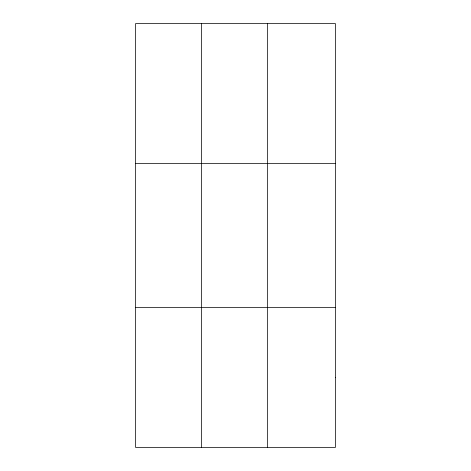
<?xml version="1.0" encoding="UTF-8"?>
<svg xmlns="http://www.w3.org/2000/svg" width="471" height="471" viewBox="0 0 471 471"><rect width="100%" height="100%" fill="white"/><g stroke="black" fill="none" stroke-linecap="round" stroke-linejoin="round"><path stroke-width="0.71" d="M201.535 447.45L201.535 23.55M267.463 447.45L267.463 23.55M135.613 163.437L335.387 163.437M135.613 307.563L335.387 307.563M335.387 377.507L335.387 447.45L135.613 447.45L135.613 23.55L335.387 23.55L335.387 377.507"/></g></svg>
